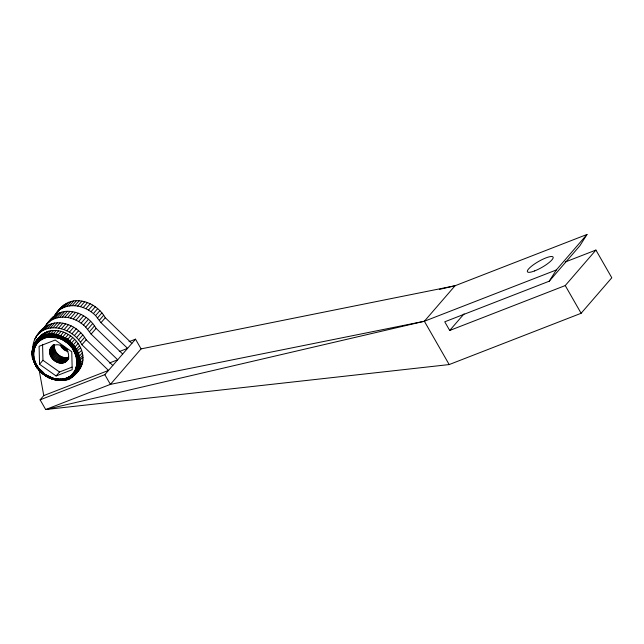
<?xml version="1.0" encoding="UTF-8"?>
<svg xmlns="http://www.w3.org/2000/svg" width="644" height="644" viewBox="0 0 644 644"><rect width="100%" height="100%" fill="white"/><g stroke="black" fill="none" stroke-linecap="round" stroke-linejoin="round"><path stroke-width="0.97" d="M38.133 367.289C34.156 361.839 32.659 354.425 34.398 348.09C34.027 347.897 33.665 347.639 33.407 347.301C35.46 339.943 42.858 331.612 51.295 330.678C68.304 328.44 85.652 344.983 82.641 362.242C79.969 372.538 69.794 381.82 58.66 380.306C58.371 380.024 58.282 379.614 58.21 379.227C51.198 378.39 44.162 374.84 39.413 369.358C37.916 365.897 33.375 363.522 37.634 367.531C38.769 369.141 45.241 372.49 44.525 375.041C45.909 375.597 47.68 377.811 49.274 377.666C48.719 376.909 46.006 376.845 47.052 375.533M58.185 379.091C86.175 380.781 79.719 341.376 57.042 337.818C48.815 337.271 44.05 337.794 51.295 330.678M61.687 380.266L53.895 379.566L53.653 378.326M33.552 360.696C43.148 379.211 32.208 360.543 32.611 356.446M34.535 348.163L35.291 346.271L34.019 344.435M44.517 375.098L49.065 377.77L44.557 375.082L40.475 371.66L37.086 367.611L34.567 362.854L35.919 365.494M34.889 360.986C30.228 360.664 32.683 349.451 33.19 346.504M33.649 354.393C30.654 354.667 33.746 345.377 32.272 351.036M32.707 349.048C32.619 336.884 42.746 325.083 54.676 323.038C67.346 321.404 79.969 328.963 86.207 339.791L112.789 365.47M32.707 354.087C31.162 344.065 40.129 339.774 44.75 332.787M32.602 351.713L33.625 358.764L34.245 358.788M68.658 358.523C61.18 371.805 40.95 353.419 53.685 344.58M64.094 362.628L68.844 357.13C61.655 359.722 53.202 352.501 54.547 345.015L49.797 350.505M71.854 374.687L75.404 369.873L76.99 363.9L76.451 357.356L74.937 352.993L72.563 348.847L74.809 347.261L78.117 343.453M74.422 371.628C76.338 373.456 76.861 369.624 77.546 368.376C80.79 358.941 76.081 348.324 68.699 342.181C61.832 336.748 51.753 333.246 43.494 336.909C43.631 339.549 46.513 337.013 48.099 337.198M68.57 377.022C73.537 379.694 79.848 366.114 78.753 361.735C78.713 355.585 73.827 351.946 80.717 347.993M50.272 337.005C50.151 336.498 50.111 335.967 50.143 335.444C58.403 334.977 67.137 339.38 72.595 345.715C75.517 347.349 83.237 367.032 76.692 365.985M81.667 350.368C78.335 353.178 76.62 355.222 78.81 359.32C79.816 366.46 76.604 375.613 69.415 377.891M61.51 339.469C62.935 330.766 78.866 351.205 78.19 354.289L74.656 347.406C80.468 355.593 81.265 368.368 73.617 375.629C73.03 375.597 72.514 375.267 72.08 374.897M63.651 340.604C65.986 332.827 74.358 347.527 76.29 349.41C80.283 351.6 80.701 377.859 73.239 373.246M82.835 355.198L79.252 359.143L79.381 363.86L76.99 363.9M75.71 372.24C79.816 370.767 79.413 362.781 79.518 358.982C78.182 346.649 67.451 336.434 55.344 334.639C48.694 333.552 39.485 335.323 36.515 341.706C38.294 343.26 35.984 344.492 35.291 346.271M75.404 369.873L77.755 370.34L79.647 363.731L79.14 356.502L82.376 352.775M76.161 367.982C82.504 370.912 79.188 356.229 78.552 353.975L79.59 358.925M32.264 351.173L32.538 353.991M46.754 376.257L49.041 377.762L49.194 376.668M56.133 330.517L52.864 334.341L52.51 337.045M32.232 353.637C34.824 340.209 29.189 356.712 33.834 356.583M32.264 353.701L33.311 346.303L34.559 344.862M39.63 336.933L35.122 342.439L36.273 344.508M74.945 347.124L78.431 354.095L79.437 359.038L79.381 363.86L79.856 361.26L79.26 356.382M48.992 331.137L45.74 334.969L45.998 337.617M42.858 333.962C38.423 335.757 38.254 343.381 44.001 338.261M83.028 357.597C78.737 359.537 79.928 363.538 78.375 366.259M41.144 335.347L36.354 341.191M79.445 361.526L77.232 370.421L73.319 375.589L67.612 378.913L63.193 379.984L62.597 378.946M50.16 335.307C53.46 332.578 61.108 336.723 64.931 338.414C74.358 343.791 81.104 355.303 78.496 366.251M78.689 364.029L79.236 361.606M78.56 364.045L78.882 361.711M46.803 331.845L43.639 335.516L43.478 336.772M57.042 337.818L57.831 335.186L61.1 331.362M33.73 360.922L32.2 353.451L33.222 346.432M32.466 351.584L32.619 349.056M32.53 351.648C32.828 343.397 39.622 336.16 47.841 335.379M32.764 351.833L34.349 345.482L33.472 347.39M33.713 352.244C32.691 336.297 55.416 332.079 65.994 341.489C80.846 349.491 82.416 377.054 62.814 379.445M78.109 366.259L78.294 359.457L77.175 354.796L75.219 350.199L70.631 343.96L74.688 339.356M79.172 363.932L78.85 366.195L82.641 362.242M63.193 379.984L68.248 379.083L74.108 375.5L77.916 370.268L79.792 363.619L82.963 359.956M79.848 363.554L78.89 368.094L76.596 372.288M33.585 360.543C30.01 347.68 34.615 365.076 37.086 367.611L33.56 360.592M79.244 366.058L79.647 363.731M79.059 366.138L79.478 363.82M51.399 377.601L51.456 378.785L58.411 380.121L55.014 379.646M59.296 338.535L60.295 335.975L63.571 332.151M34.003 350.159L32.731 349.281L35.09 343.027L33.214 346.971M33.375 349.861C37.988 329.551 67.354 334.558 74.479 350.602C86.521 367.805 66.638 387.744 49.089 377.014M58.612 330.815L55.344 334.639L54.772 337.319M78.665 368.239L79.397 365.961M36.467 340.596C38.809 335.218 37.135 344.854 40.403 340.185M57.88 335.105C48.22 331.757 36.161 336.74 33.19 346.891L36.37 340.829L39.743 337.561L36.37 340.829M33.166 346.73L33.995 344.588M33.166 346.649L34.051 344.363M33.295 347.14L36.346 341.095M33.633 347.551C39.831 329.43 65.39 334.317 73.963 347.953M70.293 375.951L71.234 376.764L74.334 373.906L76.62 370.356L77.972 366.251L78.351 361.791L77.723 357.162L76.25 352.501L72.176 346.07L76.499 341.336M77.119 370.421L77.932 368.392M77.457 370.405L78.278 368.36M82.062 364.432C80.114 366.847 69.568 384.685 64.698 378.527M33.174 346.81L35.211 342.302L38.326 338.696M78.383 368.336L76.403 372.312M78.488 368.312L76.684 372.264M50.337 334.486L53.677 330.469M32.289 350.972L32.876 358.402L33.625 358.764M33.255 347.052L34.108 345.112M77.232 370.421L78.165 368.376M32.981 358.531L32.208 353.387M76.62 370.356L77.546 368.376M44.549 374.969L49.194 377.738L40.524 371.572L37.078 367.587M46.931 376.418L42.424 373.464L40.677 371.379M33.987 344.669L35.058 342.672M80.154 368.432L74.173 375.444L81.233 366.5M39.405 333.431L41.651 330.018M34.277 345.385L37.988 340.169L36.515 341.706M122.674 354.031L96.101 328.351C90.707 319.038 80.79 312.251 69.971 311.414C58.354 310.014 49.089 319.07 43.905 328.472L45.152 327.031M49.29 321.984L51.536 318.579M54.193 316.309C59.192 307.397 68.28 299.476 79.156 300.78C89.975 301.617 99.892 308.404 105.286 317.717L131.859 343.397M58.081 312.074L58.878 310.633M67.475 359.899C72.82 350.932 58.596 339.557 51.311 347.333M74.68 371.797C83.825 355.923 67.161 335.878 50.216 336.723C33.407 336.321 28.449 359.247 39.606 369.221M76.998 370.413L73.319 375.589M76.29 372.321L77.352 370.413M34.092 344.298L35.162 342.367M37.368 334.977C50.16 320.776 73.971 329.575 81.925 344.749L108.506 370.429L43.776 395.585L40.121 399.819L45.684 409.528L449.182 364.568L581.121 313.282L611.8 277.781L595.925 250.065L565.247 285.566L449.713 330.469L444.754 321.807L549.243 281.195L556.319 269.973L586.99 234.472L455.05 285.751L439.393 289.398M586.99 234.472L579.922 245.694L549.243 281.195M32.659 356.382L32.844 358.297M65.696 341.94L70.59 335.878M76.499 372.304L73.706 375.621L75.686 373.866M35.074 342.584L37.98 339.018M65.994 333.173L62.653 337.078L67.362 339.621M35.09 342.511L36.515 340.531M59.272 309.917L60.729 307.945M36.37 341.288L35.122 343.123L36.426 341.489M35.452 343.727L39.783 339.195L43.559 337.174M47.849 336.055C38.205 337.174 31.218 346.915 32.981 356.422M72.764 375.372C88.743 358.627 65.938 330.734 45.652 336.498M76.845 372.192L72.329 376.925L71.234 376.764M74.801 374.035L76.185 372.312M40.475 371.652L44.557 375.082L42.44 373.448L43.059 372.699M63.12 379.912C57.05 383.607 24.416 363.667 53.637 378.583M65.173 338.092L68.345 334.421M67.636 343.445L72.716 337.528M39.059 333.206L43.341 328.247M46.553 324.343L53.235 316.808M56.447 312.904L62.42 306.174M35.919 336.949L40.202 331.99M45.104 326.315L50.087 320.551M54.99 314.876L58.66 310.625M40.974 331.66L45.257 326.701M48.252 322.572L55.143 315.262M58.137 311.132L64.336 304.628M34.72 339.106L36.555 336.981M43.092 330.348L47.374 325.397M50.16 321.026L52.277 319.714L57.26 313.95M60.053 309.579L62.162 308.275L66.445 303.316M45.386 329.293L49.669 324.343M52.277 319.714L54.571 318.667L59.554 312.895M62.162 308.275L64.456 307.22L68.739 302.269M47.825 328.512L52.108 323.554M54.571 318.667L57.01 317.878L61.993 312.115M64.456 307.22L66.904 306.431L71.186 301.481M50.393 327.997L54.676 323.038M57.01 317.878L59.586 317.363L64.569 311.599M66.904 306.431L69.472 305.924L73.754 300.965M53.066 327.764L57.348 322.805M59.586 317.363L62.251 317.13L67.234 311.366M69.472 305.924L72.136 305.691L76.419 300.732M55.795 327.812L60.077 322.853M62.251 317.13L64.988 317.178L69.971 311.414M72.136 305.691L74.873 305.739L79.156 300.78M58.572 328.142L62.854 323.191M64.988 317.178L67.757 317.508L72.74 311.744M74.873 305.739L77.642 306.069L81.925 301.11M61.349 328.754L65.632 323.795M67.757 317.508L70.542 318.12L75.525 312.356M77.642 306.069L80.428 306.681L84.71 301.722M64.11 329.631L68.393 324.681M70.542 318.12L73.295 319.005L78.278 313.234M80.428 306.681L83.181 307.558L87.463 302.608M50.787 348.034L53.758 344.604M50.361 348.807L53.927 344.685M50.031 349.636L54.185 344.822M66.815 330.783L71.098 325.824M73.295 319.005L76 320.149L80.983 314.385M83.181 307.558L85.885 308.701L90.168 303.751M49.669 351.423L54.418 345.925M49.644 352.357L54.394 346.866M39.542 364.263L39.099 346.295L55.207 340.032L71.758 351.737L72.2 369.704L56.092 375.967L39.542 364.263L42.963 360.294L42.576 344.323M49.725 353.315L54.474 347.824M49.902 354.281L54.651 348.782M69.439 332.175L73.722 327.216M76 320.149L78.624 321.541L83.607 315.777M85.885 308.701L88.51 310.094L92.792 305.143M50.184 355.238L54.933 349.748M50.562 356.188L55.312 350.69M51.037 357.114L55.787 351.616M71.951 333.801L76.225 328.843M78.624 321.541L81.136 323.167L86.119 317.403M88.51 310.094L91.021 311.728L95.304 306.769M51.6 358L56.35 352.501M68.047 351.648L64.255 349.853L61.905 347.671L61.261 346.826L62.5 345.385M52.245 358.845L56.994 353.347M61.905 347.671L63.144 346.231M52.969 359.634L57.719 354.136M62.621 348.46L63.869 347.019M74.318 335.645L78.6 330.686M81.136 323.167L83.503 325.011L88.486 319.247M91.021 311.728L93.396 313.572L97.679 308.613M53.758 360.366L58.507 354.868M63.41 349.193L64.658 347.752M54.603 361.018L59.353 355.528M64.255 349.853L65.503 348.404M55.505 361.606L60.254 356.108M65.157 350.433L66.404 348.992M76.523 337.681L80.806 332.731M109.367 363.031L117.691 359.795L91.118 334.115L85.716 327.055L90.699 321.284M119.261 351.592L127.576 348.356L101.003 322.676L95.602 315.608L99.884 310.649M56.439 362.097L61.188 356.607M66.091 350.932L67.338 349.483M57.405 362.508L62.154 357.009M58.387 362.822L63.136 357.331M78.544 339.895L82.826 334.944M87.729 329.269L92.712 323.497M97.622 317.822L101.905 312.863M59.385 363.039L64.134 357.549M60.375 363.16L65.125 357.662M61.349 363.176L66.099 357.678M62.299 363.095L67.048 357.597M80.355 342.262L84.638 337.303M89.54 331.628L94.523 325.864M99.426 320.189L103.708 315.23M63.217 362.91L67.966 357.412M64.907 362.25L68.473 358.128M65.664 361.783L68.634 358.354M79.526 345.683L76.217 349.483L73.851 350.875M66.348 361.236L68.723 358.483M81.925 344.749L86.207 339.791M91.118 334.115L96.101 328.351M101.003 322.676L105.286 317.717M56.092 375.967L59.514 371.999L72.047 367.128M66.694 377.883L68.175 379.091L69.81 377.448M40.121 399.819L104.843 374.663L135.514 339.171L141.076 348.887L110.406 384.371L45.684 409.528L424.372 321.251L556.319 269.973M104.843 374.663L110.406 384.371L424.372 321.251L455.05 285.751L141.076 348.887M449.713 330.469L464.074 313.845M67.298 339.694C72.531 342.849 76.33 348.307 78.431 354.095M36.354 340.909L41.635 336.393M53.975 379.574L51.311 378.431M36.394 340.748L39.695 337.625M36.394 341.392C39.67 337.134 45.016 334.824 50.304 334.59M36.764 342.149L38.213 340.636M37.457 342.898L38.841 341.449M73.36 373.343C69.431 378.463 61.671 380.524 55.923 378.825M74.575 373.987L69.6 378.004M73.521 375.621L75.01 374.059L72.007 376.998M78.858 370.203L75.63 373.174M36.563 341.819L41.458 337.561L42.134 339.122M73.207 375.557L74.688 374.011M75.115 374.059L71.83 376.982L69.697 378.044M73.963 375.573L75.211 374.051M55.939 379.083C56.809 381.554 62.074 380.161 64.078 380.057C48.533 380.483 70.582 380.202 58.918 380.411M63.587 380.234L70.623 377.948L68.103 379.091M69.439 345.112L70.631 343.96M74.213 373.858L71.13 376.7L67.354 378.72M41.256 371.033L40.556 371.628L44.645 375.009M37.907 339.163C43.816 333.447 53.066 332.964 60.456 335.749M71.09 346.915L72.176 346.07M54.064 379.541L49.008 377.376C67.491 386.73 83.792 370.485 76.499 352.381M76.451 357.356L79.14 356.502M37.867 339.726L39.55 338.253M37.883 339.831C41.804 336.079 47.302 334.405 52.655 334.848M38.028 340.282L41.482 337.689L45.587 335.959M39.839 339.324C33.069 344.226 31.58 353.524 34.398 361.026M40.218 339.943C34.969 343.582 32.627 350.36 33.56 356.551M74.229 375.388L70.365 378.117L66.139 379.759M70.502 378.052C65.648 380.515 59.224 381.151 53.766 379.437M39.509 369.294L38.712 369.72M41.433 336.884L39.55 338.148C44.621 334.252 51.665 334.011 57.67 335.468M49 377.674L54.16 379.477M39.614 337.778L45.829 334.808M39.566 337.955L43.591 335.588L47.994 334.598M39.687 338.945L41.514 337.818M39.904 339.444C51.761 331.547 68.208 338.945 74.607 350.537C77.473 351.729 75.622 361.212 79.252 359.143M70.397 376.072C63.474 380.91 53.959 379.815 46.996 375.645M69.222 377.746L71.025 376.627M38.777 369.511L35.839 365.051L39.01 369.608L42.713 373.109M46.787 376.531L42.52 373.359L37.207 367.338M39.783 339.195L41.643 338.205M45.74 334.969L41.449 336.788L43.494 335.854M41.546 336.53C48.123 332.996 56.229 333.874 62.879 336.78M77.666 354.578L75.807 355.158M41.425 336.989L45.668 335.146L50.377 334.389M41.417 337.094C52.164 331.926 65.624 336.49 72.957 345.377M41.417 337.206L45.595 335.588M41.425 337.327L43.438 336.401M41.441 337.44C56.149 330.026 75.267 341.336 78.801 356.736M42.045 338.994C52.011 333.882 64.432 338.623 71.194 346.842M69.504 377.948L65.261 379.397M67.692 378.97L69.785 378.084L65.64 379.694L58.435 379.992M75.992 352.622L74.937 352.993M40.483 371.668L42.488 373.391L40.548 371.532M129.042 341.69L135.514 339.171M565.174 262.011L595.925 250.065M36.845 365.261L36.402 365.414M37.191 367.66L40.588 371.604L37.102 367.491L33.552 360.648L34.567 363.192L35.758 363.152M43.526 337.037C54.651 332.908 67.056 339.01 73.738 348.114M65.036 379.123C74.535 377.07 79.832 366.315 77.159 357.283M65.64 379.694L72.176 376.973L69.963 378.141M65.712 379.735L68.57 378.889M65.938 379.791L68.514 378.946M61.405 380.443L58.757 380.379M43.518 335.757L45.668 335.146M63.78 380.242L66.38 379.598L63.386 380.145M43.454 336.055L45.603 335.468M65.181 379.316L63.056 379.839L65.334 379.469M65.487 379.598L60.882 380.185L60.423 379.131M45.595 336.088L50.176 335.178L55.03 335.387M45.676 336.635C56.245 333.93 67.25 339.887 73.505 348.275M78.753 361.735L77.047 361.751M56.495 380.105L51.488 378.793M45.7 335.057L47.962 334.695M60.778 380.032L62.991 379.751M56.117 379.855L59.079 380.354L64.022 380.113M35.984 365.494L34.655 362.741M48.034 334.51L50.417 334.3M47.833 335.645L50.143 335.444M60.673 379.855L62.935 379.654M61.172 380.419L63.909 380.193M77.731 359.545L76.869 359.561M47.881 335.017L50.216 334.928M59.135 380.322L61.631 380.322M50.135 335.999L52.47 336.047M58.322 379.71L60.625 379.751M58.612 380.258L61.583 380.363M52.913 334.26L50.514 334.139L55.295 334.727M52.566 335.218C61.124 336.079 69.455 340.499 74.479 347.559M53.822 379.517L58.66 380.306M52.695 334.735L60.069 336.353L69.206 341.594L67.024 340.048M56.084 379.783L58.475 380.073M56.229 380.016L58.709 380.346M53.017 334.123L55.448 334.486M52.736 334.63L55.159 335.033M55.062 379.598L56.761 379.92L53.677 379.187M55.247 334.824L62.71 336.997L69.6 341.135M59.956 336.579L55.07 335.266C66.799 337.657 77.248 347.148 78.93 359.28M53.637 378.696C78.367 386.287 85.394 352.413 65.913 341.602C47.133 326.436 22.427 347.18 37.916 367.402M53.718 379.332L56.704 379.976M55.497 334.421L60.399 335.822M55.199 334.928L60.013 336.466M55.11 335.146L57.525 335.798M54.265 379.372L48.992 377.521M53.694 379.26L51.327 378.567L54.217 379.429M51.6 378.761L54.112 379.517L51.359 378.672M51.399 378.744L53.79 379.485M57.727 335.363L64.931 338.414M57.477 335.918L59.852 336.82M60.295 335.975L62.766 336.917M60.238 336.063L65.116 338.164M62.154 337.939L64.513 339.042L62.218 337.818M62.532 337.271L67.161 339.863L64.859 338.511M62.404 337.48L69.045 341.779M46.827 376.032L49.041 377.207M46.803 376.12L49.379 377.561M46.722 376.37L49.194 377.738M46.73 376.531L49.121 377.77M64.368 339.275L66.63 340.571M62.339 337.585L64.585 338.929M64.658 338.816L66.871 340.249M64.44 339.155C69.745 342.061 74.141 346.81 76.62 352.316L74.076 347.873M44.758 374.583L46.867 375.951M44.597 374.864L46.98 376.37L40.926 371.33L37.722 367.499M42.963 360.294L59.514 371.999M67.234 339.774L73.263 345.071M42.657 373.206L44.726 374.913M69.415 341.344L71.46 343.091M69.48 341.264L71.516 343.027M93.396 313.572L95.602 315.608M83.503 325.011L85.716 327.055M69.278 341.505L71.323 343.244M68.61 342.286L72.281 345.981M42.907 372.884L39.316 369.423M42.609 373.23L38.954 369.64M34.567 363.192L38.721 369.6M71.243 343.324L76.29 349.41M68.699 342.181L70.534 344.057M68.159 342.825L69.93 344.653M71.001 343.582L75.775 349.837L78.592 356.848M70.228 344.355L71.959 346.255M73.046 345.297L77.409 351.793L78.898 356.679M73.118 345.216L77.24 351.922M72.072 346.166L74.978 350.336L77.039 354.844M39.155 369.527L35.187 363.264M37.255 367.281L39.083 369.567M38.841 369.688L35.718 365.22M73.392 348.356L77.586 357.195M61.261 346.826L60.222 345.015M36.128 365.478L37.545 367.571M35.75 365.172L37.28 367.652M32.731 349.281L32.466 353.934L33.238 358.676M565.247 285.566L581.121 313.282M424.372 321.251L449.182 364.568M36.499 365.381L34.285 361.026L33.086 356.454M32.989 357.959L36.217 365.462M35.734 365.462L32.941 358.016M76.354 349.346L77.481 351.729M76.378 352.445L78.117 357.042M76.25 352.501L77.175 354.796M35.396 363.232L33.85 358.78M34.188 361.026L35.09 363.272M35.001 363.272L32.619 354.039M34.84 363.272L33.649 360.423L34.712 363.248M78.359 354.16L79.067 356.567M34.092 361.018L32.892 356.39M33.673 360.89L32.425 355.721M77.988 357.082L78.56 359.392M79.437 359.038L78.987 356.623L79.349 359.086M32.594 356.213L33.094 358.611M39.067 369.648L43.776 395.585M78.689 359.36L79.003 361.678M79.663 358.861L79.792 361.316M79.148 359.191L79.341 361.566M32.256 353.266L32.458 356.068M79.043 359.239L79.123 361.646M534.657 270.907A14.772 3.397 -29.8 0 0 553.156 257.254A14.772 3.397 -29.8 0 0 532.974 265.095A14.772 3.397 -29.8 0 0 534.657 270.907"/></g></svg>
